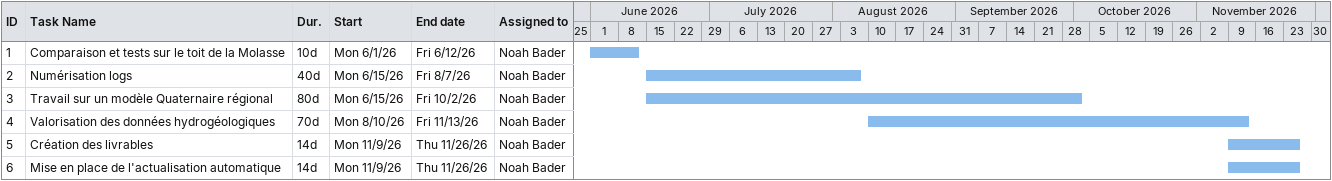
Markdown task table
| ID | Task | Duration | Start | Finish | Resources |
|---|---|---|---|---|---|
| 1 | Comparaison et tests sur le toit de la Molasse | 10d | 2026-06-01 | 2026-06-12 | Noah Bader |
| 2 | Numérisation logs | 40d | 2026-06-15 | 2026-08-07 | Noah Bader |
| 3 | Travail sur un modèle Quaternaire régional | 80d | 2026-06-15 | 2026-10-02 | Noah Bader |
| 4 | Valorisation des données hydrogéologiques | 70d | 2026-08-10 | 2026-11-13 | Noah Bader |
| 5 | Création des livrables | 14d | 2026-11-09 | 2026-11-26 | Noah Bader |
| 6 | Mise en place de l'actualisation automatique | 14d | 2026-11-09 | 2026-11-26 | Noah Bader |
